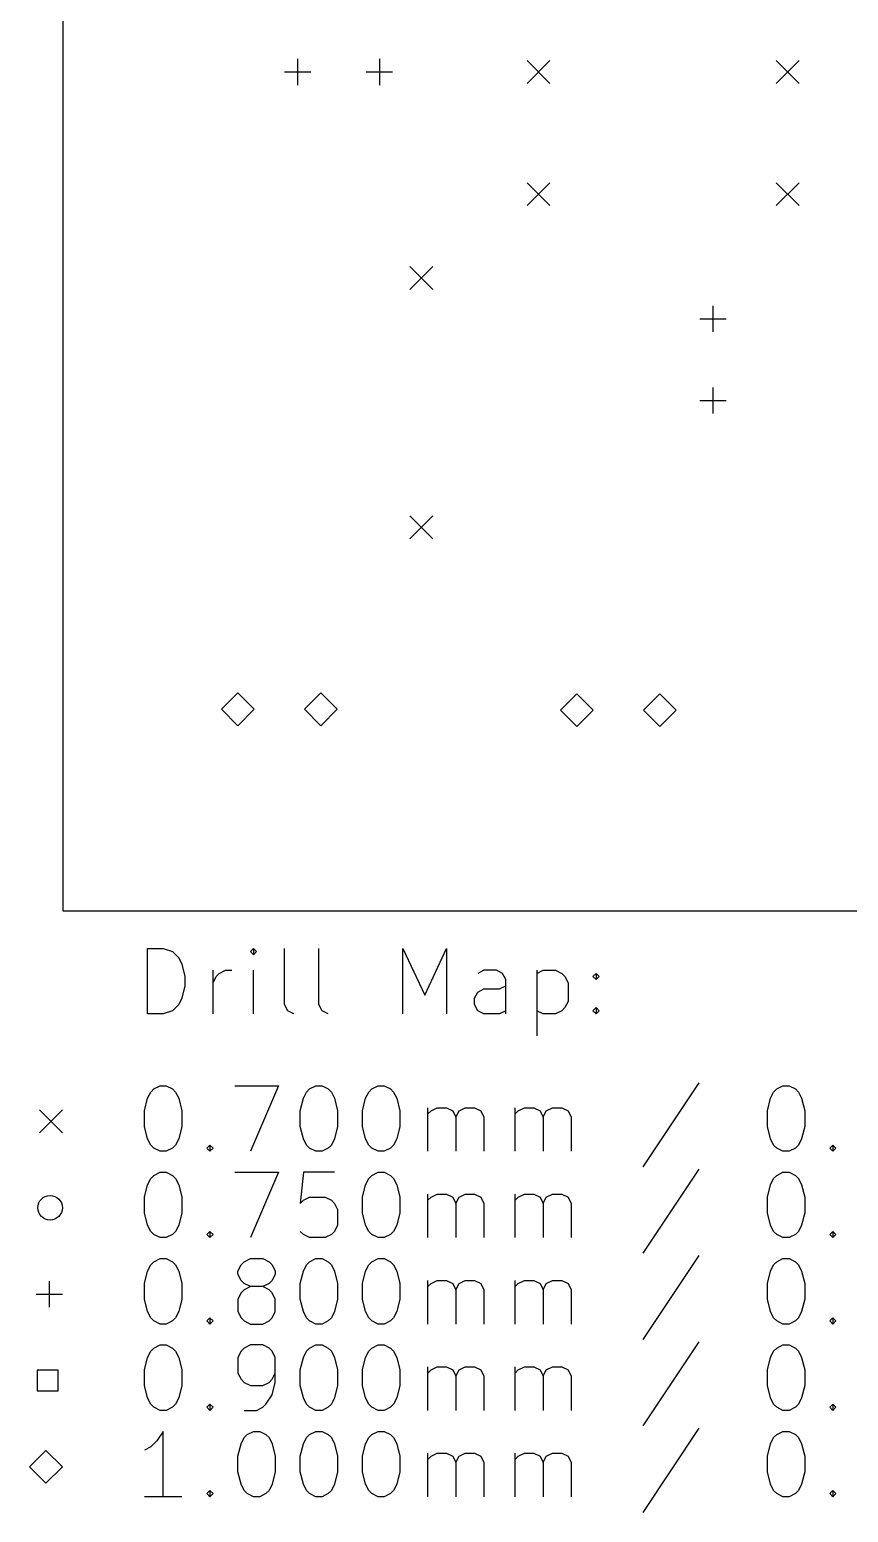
# Model space of a CAD drawing. Extents: x 116.3 to 167.5, y -174.2 to -84.8.
# Drawn here: x 116.29 to 141.33, y -173.92 to -128.6 of the extents above; entities that cross this region are included whole.
import ezdxf

# ---------------------------------------------------------------- set-up
doc = ezdxf.new("R2010")
doc.units = 0
doc.layers.add('BLACK', color=7, linetype='CONTINUOUS')

msp = doc.modelspace()

# ---------------------------------------------------------------- linework, layer by layer
at = {"layer": 'BLACK', "linetype": 'CONTINUOUS'}
for p, q in [((117.315643, -155.5472), (117.315643, -84.8106)), ((124.485913, -129.4956), (124.485913, -130.2956)), ((126.985913, -129.4956), (126.985913, -130.2956)), ((131.5014, -129.5456), (132.2014, -130.2456)), ((132.2014, -129.5456), (131.5014, -130.2456)), ((139.1214, -129.5456), (139.8214, -130.2456)), ((139.8214, -129.5456), (139.1214, -130.2456)), ((124.085913, -129.8956), (124.885913, -129.8956)), ((126.585913, -129.8956), (127.385913, -129.8956)), ((131.5014, -133.2794), (132.2014, -133.9794)), ((132.2014, -133.2794), (131.5014, -133.9794)), ((139.1214, -133.2794), (139.8214, -133.9794)), ((139.8214, -133.2794), (139.1214, -133.9794)), ((127.92, -135.8448), (128.62, -136.5448)), ((128.62, -135.8448), (127.92, -136.5448)), ((137.1854, -137.0394), (137.1854, -137.8394)), ((136.7854, -137.4394), (137.5854, -137.4394)), ((137.1854, -139.5394), (137.1854, -140.3394)), ((136.7854, -139.9394), (137.5854, -139.9394)), ((127.92, -143.4648), (128.62, -144.1648)), ((128.62, -143.4648), (127.92, -144.1648)), ((122.6566, -148.8774), (122.1566, -149.3774)), ((123.1566, -149.3774), (122.6566, -148.8774)), ((125.1966, -148.8774), (124.6966, -149.3774)), ((125.6966, -149.3774), (125.1966, -148.8774)), ((133.0198, -148.9028), (132.5198, -149.4028)), ((133.5198, -149.4028), (133.0198, -148.9028)), ((135.5598, -148.9028), (135.0598, -149.4028)), ((136.0598, -149.4028), (135.5598, -148.9028)), ((122.1566, -149.3774), (122.6566, -149.8774)), ((122.6566, -149.8774), (123.1566, -149.3774)), ((124.6966, -149.3774), (125.1966, -149.8774)), ((125.1966, -149.8774), (125.6966, -149.3774)), ((132.5198, -149.4028), (133.0198, -149.9028)), ((133.0198, -149.9028), (133.5198, -149.4028)), ((135.0598, -149.4028), (135.5598, -149.9028)), ((135.5598, -149.9028), (136.0598, -149.4028)), ((157.315643, -155.5472), (117.315643, -155.5472)), ((119.898411, -158.687038), (119.898411, -156.687038)), ((119.898411, -156.687038), (120.374601, -156.687038)), ((120.374601, -156.687038), (120.660316, -156.782276)), ((120.660316, -156.782276), (120.850792, -156.972752)), ((123.136506, -156.687038), (123.041268, -156.782276)), ((123.041268, -156.782276), (123.136506, -156.877514)), ((123.231744, -156.782276), (123.136506, -156.687038)), ((123.136506, -156.687038), (123.136506, -156.877514)), ((123.136506, -156.877514), (123.231744, -156.782276)), ((124.088887, -158.401323), (124.088887, -156.687038)), ((125.136506, -158.401323), (125.136506, -156.687038)), ((127.707935, -158.687038), (127.707935, -156.687038)), ((127.707935, -156.687038), (128.374602, -158.115609)), ((128.374602, -158.115609), (129.041268, -156.687038)), ((129.041268, -156.687038), (129.041268, -158.687038)), ((120.850792, -156.972752), (120.94603, -157.163228)), ((120.94603, -157.163228), (121.041268, -157.54418)), ((121.041268, -157.54418), (121.041268, -157.829895)), ((121.898411, -158.687038), (121.898411, -157.353704)), ((121.898411, -157.734657), (121.993649, -157.54418)), ((121.993649, -157.54418), (122.088887, -157.448942)), ((122.088887, -157.448942), (122.279363, -157.353704)), ((122.279363, -157.353704), (122.46984, -157.353704)), ((123.136506, -158.687038), (123.136506, -157.353704)), ((130.184125, -157.353704), (129.993649, -157.448942)), ((130.565078, -157.353704), (130.184125, -157.353704)), ((130.755554, -157.448942), (130.565078, -157.353704)), ((130.850792, -157.639419), (130.755554, -157.448942)), ((130.850792, -158.687038), (130.850792, -157.639419)), ((131.803173, -157.353704), (131.803173, -159.353704)), ((131.803173, -157.448942), (131.993649, -157.353704)), ((131.993649, -157.353704), (132.374602, -157.353704)), ((132.374602, -157.353704), (132.565078, -157.448942)), ((132.565078, -157.448942), (132.660316, -157.54418)), ((132.660316, -157.54418), (132.755554, -157.734657)), ((133.517459, -157.54418), (133.612697, -157.448942)), ((133.612697, -157.639419), (133.517459, -157.54418)), ((133.612697, -157.448942), (133.707935, -157.54418)), ((133.612697, -157.448942), (133.612697, -157.639419)), ((133.707935, -157.54418), (133.612697, -157.639419)), ((121.041268, -157.829895), (120.94603, -158.210847)), ((129.898411, -158.210847), (129.993649, -158.020371)), ((129.993649, -158.020371), (130.184125, -157.925133)), ((130.184125, -157.925133), (130.660316, -157.925133)), ((130.660316, -157.925133), (130.850792, -157.829895)), ((132.755554, -157.734657), (132.755554, -158.306085)), ((120.660316, -158.5918), (120.374601, -158.687038)), ((120.850792, -158.401323), (120.660316, -158.5918)), ((120.94603, -158.210847), (120.850792, -158.401323)), ((124.184125, -158.5918), (124.088887, -158.401323)), ((124.374601, -158.687038), (124.184125, -158.5918)), ((125.231744, -158.5918), (125.136506, -158.401323)), ((125.42222, -158.687038), (125.231744, -158.5918)), ((129.898411, -158.401323), (129.898411, -158.210847)), ((129.993649, -158.5918), (129.898411, -158.401323)), ((130.184125, -158.687038), (129.993649, -158.5918)), ((130.850792, -158.5918), (130.660316, -158.687038)), ((131.993649, -158.687038), (131.803173, -158.5918)), ((132.565078, -158.5918), (132.374602, -158.687038)), ((132.660316, -158.496561), (132.565078, -158.5918)), ((132.755554, -158.306085), (132.660316, -158.496561)), ((133.517459, -158.5918), (133.612697, -158.496561)), ((133.612697, -158.687038), (133.517459, -158.5918)), ((133.612697, -158.496561), (133.707935, -158.5918)), ((133.612697, -158.496561), (133.612697, -158.687038)), ((133.707935, -158.5918), (133.612697, -158.687038)), ((120.374601, -158.687038), (119.898411, -158.687038)), ((130.660316, -158.687038), (130.184125, -158.687038)), ((132.374602, -158.687038), (131.993649, -158.687038)), ((120.088887, -160.982276), (120.279363, -160.887038)), ((120.279363, -160.887038), (120.46984, -160.887038)), ((120.46984, -160.887038), (120.660316, -160.982276)), ((122.565078, -160.887038), (123.898411, -160.887038)), ((123.898411, -160.887038), (123.041268, -162.887038)), ((124.850792, -160.982276), (125.041268, -160.887038)), ((125.041268, -160.887038), (125.231745, -160.887038)), ((125.231745, -160.887038), (125.422221, -160.982276)), ((126.755554, -160.982276), (126.94603, -160.887038)), ((126.94603, -160.887038), (127.136507, -160.887038)), ((127.136507, -160.887038), (127.326983, -160.982276)), ((136.755555, -160.7918), (135.04127, -163.363228)), ((139.136508, -160.982276), (139.326984, -160.887038)), ((139.326984, -160.887038), (139.517461, -160.887038)), ((139.517461, -160.887038), (139.707937, -160.982276)), ((119.803173, -161.648942), (119.898411, -161.26799)), ((119.898411, -161.26799), (119.993649, -161.077514)), ((119.993649, -161.077514), (120.088887, -160.982276)), ((120.660316, -160.982276), (120.755554, -161.077514)), ((120.755554, -161.077514), (120.850792, -161.26799)), ((120.850792, -161.26799), (120.94603, -161.648942)), ((124.565078, -161.648942), (124.660316, -161.26799)), ((124.660316, -161.26799), (124.755554, -161.077514)), ((124.755554, -161.077514), (124.850792, -160.982276)), ((125.422221, -160.982276), (125.517459, -161.077514)), ((125.517459, -161.077514), (125.612697, -161.26799)), ((125.612697, -161.26799), (125.707935, -161.648942)), ((126.46984, -161.648942), (126.565078, -161.26799)), ((126.565078, -161.26799), (126.660316, -161.077514)), ((126.660316, -161.077514), (126.755554, -160.982276)), ((127.326983, -160.982276), (127.422221, -161.077514)), ((127.422221, -161.077514), (127.517459, -161.26799)), ((127.517459, -161.26799), (127.612697, -161.648942)), ((138.850794, -161.648942), (138.946032, -161.26799)), ((138.946032, -161.26799), (139.04127, -161.077514)), ((139.04127, -161.077514), (139.136508, -160.982276)), ((139.707937, -160.982276), (139.803175, -161.077514)), ((139.803175, -161.077514), (139.898413, -161.26799)), ((139.898413, -161.26799), (139.993651, -161.648942)), ((116.590643, -161.6222), (117.290643, -162.3222)), ((117.290643, -161.6222), (116.590643, -162.3222)), ((119.803173, -162.125133), (119.803173, -161.648942)), ((120.94603, -161.648942), (120.94603, -162.125133)), ((124.565078, -162.125133), (124.565078, -161.648942)), ((125.707935, -161.648942), (125.707935, -162.125133)), ((126.46984, -162.125133), (126.46984, -161.648942)), ((127.612697, -161.648942), (127.612697, -162.125133)), ((128.46984, -162.887038), (128.46984, -161.553704)), ((128.46984, -161.74418), (128.565078, -161.648942)), ((128.565078, -161.648942), (128.755554, -161.553704)), ((128.755554, -161.553704), (129.041269, -161.553704)), ((129.041269, -161.553704), (129.231745, -161.648942)), ((129.231745, -161.648942), (129.326983, -161.839419)), ((129.326983, -161.839419), (129.422221, -161.648942)), ((129.422221, -161.648942), (129.612697, -161.553704)), ((129.612697, -161.553704), (129.898411, -161.553704)), ((129.898411, -161.553704), (130.088888, -161.648942)), ((130.088888, -161.648942), (130.184126, -161.839419)), ((131.136507, -162.887038), (131.136507, -161.553704)), ((131.136507, -161.74418), (131.231745, -161.648942)), ((131.231745, -161.648942), (131.422221, -161.553704)), ((131.422221, -161.553704), (131.707936, -161.553704)), ((131.707936, -161.553704), (131.898412, -161.648942)), ((131.898412, -161.648942), (131.99365, -161.839419)), ((131.99365, -161.839419), (132.088888, -161.648942)), ((132.088888, -161.648942), (132.279364, -161.553704)), ((132.279364, -161.553704), (132.565078, -161.553704)), ((132.565078, -161.553704), (132.755555, -161.648942)), ((132.755555, -161.648942), (132.850793, -161.839419)), ((138.850794, -162.125133), (138.850794, -161.648942)), ((139.993651, -161.648942), (139.993651, -162.125133)), ((119.898411, -162.506085), (119.803173, -162.125133)), ((120.94603, -162.125133), (120.850792, -162.506085)), ((124.660316, -162.506085), (124.565078, -162.125133)), ((125.707935, -162.125133), (125.612697, -162.506085)), ((126.565078, -162.506085), (126.46984, -162.125133)), ((127.612697, -162.125133), (127.517459, -162.506085)), ((129.326983, -161.839419), (129.326983, -162.887038)), ((130.184126, -161.839419), (130.184126, -162.887038)), ((131.99365, -161.839419), (131.99365, -162.887038)), ((132.850793, -161.839419), (132.850793, -162.887038)), ((138.946032, -162.506085), (138.850794, -162.125133)), ((139.993651, -162.125133), (139.898413, -162.506085)), ((119.993649, -162.696561), (119.898411, -162.506085)), ((120.088887, -162.7918), (119.993649, -162.696561)), ((120.755554, -162.696561), (120.660316, -162.7918)), ((120.850792, -162.506085), (120.755554, -162.696561)), ((121.707935, -162.7918), (121.803173, -162.696561)), ((121.803173, -162.696561), (121.898411, -162.7918)), ((121.803173, -162.696561), (121.803173, -162.887038)), ((124.755554, -162.696561), (124.660316, -162.506085)), ((124.850792, -162.7918), (124.755554, -162.696561)), ((125.517459, -162.696561), (125.422221, -162.7918)), ((125.612697, -162.506085), (125.517459, -162.696561)), ((126.660316, -162.696561), (126.565078, -162.506085)), ((126.755554, -162.7918), (126.660316, -162.696561)), ((127.422221, -162.696561), (127.326983, -162.7918)), ((127.517459, -162.506085), (127.422221, -162.696561)), ((139.04127, -162.696561), (138.946032, -162.506085)), ((139.136508, -162.7918), (139.04127, -162.696561)), ((139.803175, -162.696561), (139.707937, -162.7918)), ((139.898413, -162.506085), (139.803175, -162.696561)), ((140.755556, -162.7918), (140.850794, -162.696561)), ((140.850794, -162.696561), (140.946032, -162.7918)), ((140.850794, -162.696561), (140.850794, -162.887038)), ((120.279363, -162.887038), (120.088887, -162.7918)), ((120.46984, -162.887038), (120.279363, -162.887038)), ((120.660316, -162.7918), (120.46984, -162.887038)), ((121.803173, -162.887038), (121.707935, -162.7918)), ((121.898411, -162.7918), (121.803173, -162.887038)), ((125.041268, -162.887038), (124.850792, -162.7918)), ((125.231745, -162.887038), (125.041268, -162.887038)), ((125.422221, -162.7918), (125.231745, -162.887038)), ((126.94603, -162.887038), (126.755554, -162.7918)), ((127.136507, -162.887038), (126.94603, -162.887038)), ((127.326983, -162.7918), (127.136507, -162.887038)), ((139.326984, -162.887038), (139.136508, -162.7918)), ((139.517461, -162.887038), (139.326984, -162.887038)), ((139.707937, -162.7918), (139.517461, -162.887038)), ((140.850794, -162.887038), (140.755556, -162.7918)), ((140.946032, -162.7918), (140.850794, -162.887038)), ((120.088887, -163.622276), (120.279363, -163.527038)), ((120.279363, -163.527038), (120.46984, -163.527038)), ((120.46984, -163.527038), (120.660316, -163.622276)), ((122.565078, -163.527038), (123.898411, -163.527038)), ((123.898411, -163.527038), (123.041268, -165.527038)), ((124.660316, -163.527038), (124.565078, -164.479419)), ((125.612697, -163.527038), (124.660316, -163.527038)), ((126.755554, -163.622276), (126.94603, -163.527038)), ((126.94603, -163.527038), (127.136507, -163.527038)), ((127.136507, -163.527038), (127.326983, -163.622276)), ((136.755555, -163.4318), (135.04127, -166.003228)), ((139.136508, -163.622276), (139.326984, -163.527038)), ((139.326984, -163.527038), (139.517461, -163.527038)), ((139.517461, -163.527038), (139.707937, -163.622276)), ((119.803173, -164.288942), (119.898411, -163.90799)), ((119.898411, -163.90799), (119.993649, -163.717514)), ((119.993649, -163.717514), (120.088887, -163.622276)), ((120.660316, -163.622276), (120.755554, -163.717514)), ((120.755554, -163.717514), (120.850792, -163.90799)), ((120.850792, -163.90799), (120.94603, -164.288942)), ((126.46984, -164.288942), (126.565078, -163.90799)), ((126.565078, -163.90799), (126.660316, -163.717514)), ((126.660316, -163.717514), (126.755554, -163.622276)), ((127.326983, -163.622276), (127.422221, -163.717514)), ((127.422221, -163.717514), (127.517459, -163.90799)), ((127.517459, -163.90799), (127.612697, -164.288942)), ((138.850794, -164.288942), (138.946032, -163.90799)), ((138.946032, -163.90799), (139.04127, -163.717514)), ((139.04127, -163.717514), (139.136508, -163.622276)), ((139.707937, -163.622276), (139.803175, -163.717514)), ((139.803175, -163.717514), (139.898413, -163.90799)), ((139.898413, -163.90799), (139.993651, -164.288942)), ((119.803173, -164.765133), (119.803173, -164.288942)), ((120.94603, -164.288942), (120.94603, -164.765133)), ((124.565078, -164.479419), (124.660316, -164.38418)), ((124.660316, -164.38418), (124.850792, -164.288942)), ((124.850792, -164.288942), (125.326983, -164.288942)), ((125.326983, -164.288942), (125.517459, -164.38418)), ((125.517459, -164.38418), (125.612697, -164.479419)), ((125.612697, -164.479419), (125.707935, -164.669895)), ((126.46984, -164.765133), (126.46984, -164.288942)), ((127.612697, -164.288942), (127.612697, -164.765133)), ((128.46984, -165.527038), (128.46984, -164.193704)), ((128.46984, -164.38418), (128.565078, -164.288942)), ((128.565078, -164.288942), (128.755554, -164.193704)), ((128.755554, -164.193704), (129.041269, -164.193704)), ((129.041269, -164.193704), (129.231745, -164.288942)), ((129.231745, -164.288942), (129.326983, -164.479419)), ((129.326983, -164.479419), (129.422221, -164.288942)), ((129.326983, -164.479419), (129.326983, -165.527038)), ((129.422221, -164.288942), (129.612697, -164.193704)), ((129.612697, -164.193704), (129.898411, -164.193704)), ((129.898411, -164.193704), (130.088888, -164.288942)), ((130.088888, -164.288942), (130.184126, -164.479419)), ((130.184126, -164.479419), (130.184126, -165.527038)), ((131.136507, -165.527038), (131.136507, -164.193704)), ((131.136507, -164.38418), (131.231745, -164.288942)), ((131.231745, -164.288942), (131.422221, -164.193704)), ((131.422221, -164.193704), (131.707936, -164.193704)), ((131.707936, -164.193704), (131.898412, -164.288942)), ((131.898412, -164.288942), (131.99365, -164.479419)), ((131.99365, -164.479419), (132.088888, -164.288942)), ((131.99365, -164.479419), (131.99365, -165.527038)), ((132.088888, -164.288942), (132.279364, -164.193704)), ((132.279364, -164.193704), (132.565078, -164.193704)), ((132.565078, -164.193704), (132.755555, -164.288942)), ((132.755555, -164.288942), (132.850793, -164.479419)), ((132.850793, -164.479419), (132.850793, -165.527038)), ((138.850794, -164.765133), (138.850794, -164.288942)), ((139.993651, -164.288942), (139.993651, -164.765133)), ((119.898411, -165.146085), (119.803173, -164.765133)), ((120.94603, -164.765133), (120.850792, -165.146085)), ((125.707935, -164.669895), (125.707935, -165.146085)), ((126.565078, -165.146085), (126.46984, -164.765133)), ((127.612697, -164.765133), (127.517459, -165.146085)), ((138.946032, -165.146085), (138.850794, -164.765133)), ((139.993651, -164.765133), (139.898413, -165.146085)), ((119.993649, -165.336561), (119.898411, -165.146085)), ((120.088887, -165.4318), (119.993649, -165.336561)), ((120.755554, -165.336561), (120.660316, -165.4318)), ((120.850792, -165.146085), (120.755554, -165.336561)), ((121.707935, -165.4318), (121.803173, -165.336561)), ((121.803173, -165.336561), (121.898411, -165.4318)), ((121.803173, -165.336561), (121.803173, -165.527038)), ((124.660316, -165.4318), (124.565078, -165.336561)), ((125.612697, -165.336561), (125.517459, -165.4318)), ((125.707935, -165.146085), (125.612697, -165.336561)), ((126.660316, -165.336561), (126.565078, -165.146085)), ((126.755554, -165.4318), (126.660316, -165.336561)), ((127.422221, -165.336561), (127.326983, -165.4318)), ((127.517459, -165.146085), (127.422221, -165.336561)), ((139.04127, -165.336561), (138.946032, -165.146085)), ((139.136508, -165.4318), (139.04127, -165.336561)), ((139.803175, -165.336561), (139.707937, -165.4318)), ((139.898413, -165.146085), (139.803175, -165.336561)), ((140.755556, -165.4318), (140.850794, -165.336561)), ((140.850794, -165.336561), (140.946032, -165.4318)), ((140.850794, -165.336561), (140.850794, -165.527038)), ((120.279363, -165.527038), (120.088887, -165.4318)), ((120.46984, -165.527038), (120.279363, -165.527038)), ((120.660316, -165.4318), (120.46984, -165.527038)), ((121.803173, -165.527038), (121.707935, -165.4318)), ((121.898411, -165.4318), (121.803173, -165.527038)), ((124.850792, -165.527038), (124.660316, -165.4318)), ((125.326983, -165.527038), (124.850792, -165.527038)), ((125.517459, -165.4318), (125.326983, -165.527038)), ((126.94603, -165.527038), (126.755554, -165.4318)), ((127.136507, -165.527038), (126.94603, -165.527038)), ((127.326983, -165.4318), (127.136507, -165.527038)), ((139.326984, -165.527038), (139.136508, -165.4318)), ((139.517461, -165.527038), (139.326984, -165.527038)), ((139.707937, -165.4318), (139.517461, -165.527038)), ((140.850794, -165.527038), (140.755556, -165.4318)), ((140.946032, -165.4318), (140.850794, -165.527038)), ((119.993649, -166.357514), (120.088887, -166.262276)), ((120.088887, -166.262276), (120.279363, -166.167038)), ((120.279363, -166.167038), (120.46984, -166.167038)), ((120.46984, -166.167038), (120.660316, -166.262276)), ((120.660316, -166.262276), (120.755554, -166.357514)), ((122.755554, -166.357514), (122.850792, -166.262276)), ((122.850792, -166.262276), (123.041268, -166.167038)), ((123.041268, -166.167038), (123.422221, -166.167038)), ((123.422221, -166.167038), (123.612697, -166.262276)), ((123.612697, -166.262276), (123.707935, -166.357514)), ((124.755554, -166.357514), (124.850792, -166.262276)), ((124.850792, -166.262276), (125.041268, -166.167038)), ((125.041268, -166.167038), (125.231745, -166.167038)), ((125.231745, -166.167038), (125.422221, -166.262276)), ((125.422221, -166.262276), (125.517459, -166.357514)), ((126.660316, -166.357514), (126.755554, -166.262276)), ((126.755554, -166.262276), (126.94603, -166.167038)), ((126.94603, -166.167038), (127.136507, -166.167038)), ((127.136507, -166.167038), (127.326983, -166.262276)), ((127.326983, -166.262276), (127.422221, -166.357514)), ((136.755555, -166.0718), (135.04127, -168.643228)), ((139.04127, -166.357514), (139.136508, -166.262276)), ((139.136508, -166.262276), (139.326984, -166.167038)), ((139.326984, -166.167038), (139.517461, -166.167038)), ((139.517461, -166.167038), (139.707937, -166.262276)), ((139.707937, -166.262276), (139.803175, -166.357514)), ((119.803173, -166.928942), (119.898411, -166.54799)), ((119.898411, -166.54799), (119.993649, -166.357514)), ((120.755554, -166.357514), (120.850792, -166.54799)), ((120.850792, -166.54799), (120.94603, -166.928942)), ((122.660316, -166.54799), (122.755554, -166.357514)), ((122.660316, -166.643228), (122.660316, -166.54799)), ((122.755554, -166.833704), (122.660316, -166.643228)), ((123.707935, -166.357514), (123.803173, -166.54799)), ((123.803173, -166.643228), (123.707935, -166.833704)), ((123.803173, -166.54799), (123.803173, -166.643228)), ((124.565078, -166.928942), (124.660316, -166.54799)), ((124.660316, -166.54799), (124.755554, -166.357514)), ((125.517459, -166.357514), (125.612697, -166.54799)), ((125.612697, -166.54799), (125.707935, -166.928942)), ((126.46984, -166.928942), (126.565078, -166.54799)), ((126.565078, -166.54799), (126.660316, -166.357514)), ((127.422221, -166.357514), (127.517459, -166.54799)), ((127.517459, -166.54799), (127.612697, -166.928942)), ((138.850794, -166.928942), (138.946032, -166.54799)), ((138.946032, -166.54799), (139.04127, -166.357514)), ((139.803175, -166.357514), (139.898413, -166.54799)), ((139.898413, -166.54799), (139.993651, -166.928942)), ((116.890643, -166.8522), (116.890643, -167.6522)), ((119.803173, -167.405133), (119.803173, -166.928942)), ((120.94603, -166.928942), (120.94603, -167.405133)), ((122.755554, -167.214657), (122.660316, -167.405133)), ((122.850792, -166.928942), (122.755554, -166.833704)), ((122.850792, -167.119419), (122.755554, -167.214657)), ((123.041268, -167.02418), (122.850792, -166.928942)), ((123.041268, -167.02418), (122.850792, -167.119419)), ((123.422221, -167.02418), (123.041268, -167.02418)), ((123.612697, -166.928942), (123.422221, -167.02418)), ((123.612697, -167.119419), (123.422221, -167.02418)), ((123.707935, -166.833704), (123.612697, -166.928942)), ((123.707935, -167.214657), (123.612697, -167.119419)), ((123.803173, -167.405133), (123.707935, -167.214657)), ((124.565078, -167.405133), (124.565078, -166.928942)), ((125.707935, -166.928942), (125.707935, -167.405133)), ((126.46984, -167.405133), (126.46984, -166.928942)), ((127.612697, -166.928942), (127.612697, -167.405133)), ((128.46984, -168.167038), (128.46984, -166.833704)), ((128.46984, -167.02418), (128.565078, -166.928942)), ((128.565078, -166.928942), (128.755554, -166.833704)), ((128.755554, -166.833704), (129.041269, -166.833704)), ((129.041269, -166.833704), (129.231745, -166.928942)), ((129.231745, -166.928942), (129.326983, -167.119419)), ((129.326983, -167.119419), (129.422221, -166.928942)), ((129.326983, -167.119419), (129.326983, -168.167038)), ((129.422221, -166.928942), (129.612697, -166.833704)), ((129.612697, -166.833704), (129.898411, -166.833704)), ((129.898411, -166.833704), (130.088888, -166.928942)), ((130.088888, -166.928942), (130.184126, -167.119419)), ((130.184126, -167.119419), (130.184126, -168.167038)), ((131.136507, -168.167038), (131.136507, -166.833704)), ((131.136507, -167.02418), (131.231745, -166.928942)), ((131.231745, -166.928942), (131.422221, -166.833704)), ((131.422221, -166.833704), (131.707936, -166.833704)), ((131.707936, -166.833704), (131.898412, -166.928942)), ((131.898412, -166.928942), (131.99365, -167.119419)), ((131.99365, -167.119419), (132.088888, -166.928942)), ((131.99365, -167.119419), (131.99365, -168.167038)), ((132.088888, -166.928942), (132.279364, -166.833704)), ((132.279364, -166.833704), (132.565078, -166.833704)), ((132.565078, -166.833704), (132.755555, -166.928942)), ((132.755555, -166.928942), (132.850793, -167.119419)), ((132.850793, -167.119419), (132.850793, -168.167038)), ((138.850794, -167.405133), (138.850794, -166.928942)), ((139.993651, -166.928942), (139.993651, -167.405133)), ((116.490643, -167.2522), (117.290643, -167.2522)), ((119.898411, -167.786085), (119.803173, -167.405133)), ((120.94603, -167.405133), (120.850792, -167.786085)), ((122.660316, -167.405133), (122.660316, -167.786085)), ((123.803173, -167.786085), (123.803173, -167.405133)), ((124.660316, -167.786085), (124.565078, -167.405133)), ((125.707935, -167.405133), (125.612697, -167.786085)), ((126.565078, -167.786085), (126.46984, -167.405133)), ((127.612697, -167.405133), (127.517459, -167.786085)), ((138.946032, -167.786085), (138.850794, -167.405133)), ((139.993651, -167.405133), (139.898413, -167.786085)), ((119.993649, -167.976561), (119.898411, -167.786085)), ((120.088887, -168.0718), (119.993649, -167.976561)), ((120.279363, -168.167038), (120.088887, -168.0718)), ((120.660316, -168.0718), (120.46984, -168.167038)), ((120.755554, -167.976561), (120.660316, -168.0718)), ((120.850792, -167.786085), (120.755554, -167.976561)), ((121.707935, -168.0718), (121.803173, -167.976561)), ((121.803173, -168.167038), (121.707935, -168.0718)), ((121.803173, -167.976561), (121.898411, -168.0718)), ((121.803173, -167.976561), (121.803173, -168.167038)), ((121.898411, -168.0718), (121.803173, -168.167038)), ((122.660316, -167.786085), (122.755554, -167.976561)), ((122.755554, -167.976561), (122.850792, -168.0718)), ((122.850792, -168.0718), (123.041268, -168.167038)), ((123.422221, -168.167038), (123.612697, -168.0718)), ((123.612697, -168.0718), (123.707935, -167.976561)), ((123.707935, -167.976561), (123.803173, -167.786085)), ((124.755554, -167.976561), (124.660316, -167.786085)), ((124.850792, -168.0718), (124.755554, -167.976561)), ((125.041268, -168.167038), (124.850792, -168.0718)), ((125.422221, -168.0718), (125.231745, -168.167038)), ((125.517459, -167.976561), (125.422221, -168.0718)), ((125.612697, -167.786085), (125.517459, -167.976561)), ((126.660316, -167.976561), (126.565078, -167.786085)), ((126.755554, -168.0718), (126.660316, -167.976561)), ((126.94603, -168.167038), (126.755554, -168.0718)), ((127.326983, -168.0718), (127.136507, -168.167038)), ((127.422221, -167.976561), (127.326983, -168.0718)), ((127.517459, -167.786085), (127.422221, -167.976561)), ((139.04127, -167.976561), (138.946032, -167.786085)), ((139.136508, -168.0718), (139.04127, -167.976561)), ((139.326984, -168.167038), (139.136508, -168.0718)), ((139.707937, -168.0718), (139.517461, -168.167038)), ((139.803175, -167.976561), (139.707937, -168.0718)), ((139.898413, -167.786085), (139.803175, -167.976561)), ((140.755556, -168.0718), (140.850794, -167.976561)), ((140.850794, -168.167038), (140.755556, -168.0718)), ((140.850794, -167.976561), (140.946032, -168.0718)), ((140.850794, -167.976561), (140.850794, -168.167038)), ((140.946032, -168.0718), (140.850794, -168.167038)), ((120.46984, -168.167038), (120.279363, -168.167038)), ((123.041268, -168.167038), (123.422221, -168.167038)), ((125.231745, -168.167038), (125.041268, -168.167038)), ((127.136507, -168.167038), (126.94603, -168.167038)), ((139.517461, -168.167038), (139.326984, -168.167038)), ((119.898411, -169.18799), (119.993649, -168.997514)), ((119.993649, -168.997514), (120.088887, -168.902276)), ((120.088887, -168.902276), (120.279363, -168.807038)), ((120.279363, -168.807038), (120.46984, -168.807038)), ((120.46984, -168.807038), (120.660316, -168.902276)), ((120.660316, -168.902276), (120.755554, -168.997514)), ((120.755554, -168.997514), (120.850792, -169.18799)), ((122.755554, -168.997514), (122.660316, -169.18799)), ((122.850792, -168.902276), (122.755554, -168.997514)), ((123.041268, -168.807038), (122.850792, -168.902276)), ((123.422221, -168.807038), (123.041268, -168.807038)), ((123.612697, -168.902276), (123.422221, -168.807038)), ((123.707935, -168.997514), (123.612697, -168.902276)), ((123.803173, -169.18799), (123.707935, -168.997514)), ((124.660316, -169.18799), (124.755554, -168.997514)), ((124.755554, -168.997514), (124.850792, -168.902276)), ((124.850792, -168.902276), (125.041268, -168.807038)), ((125.041268, -168.807038), (125.231745, -168.807038)), ((125.231745, -168.807038), (125.422221, -168.902276)), ((125.422221, -168.902276), (125.517459, -168.997514)), ((125.517459, -168.997514), (125.612697, -169.18799)), ((126.565078, -169.18799), (126.660316, -168.997514)), ((126.660316, -168.997514), (126.755554, -168.902276)), ((126.755554, -168.902276), (126.94603, -168.807038)), ((126.94603, -168.807038), (127.136507, -168.807038)), ((127.136507, -168.807038), (127.326983, -168.902276)), ((127.326983, -168.902276), (127.422221, -168.997514)), ((127.422221, -168.997514), (127.517459, -169.18799)), ((136.755555, -168.7118), (135.04127, -171.283228)), ((138.946032, -169.18799), (139.04127, -168.997514)), ((139.04127, -168.997514), (139.136508, -168.902276)), ((139.136508, -168.902276), (139.326984, -168.807038)), ((139.326984, -168.807038), (139.517461, -168.807038)), ((139.517461, -168.807038), (139.707937, -168.902276)), ((139.707937, -168.902276), (139.803175, -168.997514)), ((139.803175, -168.997514), (139.898413, -169.18799)), ((119.803173, -169.568942), (119.898411, -169.18799)), ((120.850792, -169.18799), (120.94603, -169.568942)), ((122.660316, -169.18799), (122.660316, -169.66418)), ((123.803173, -169.949895), (123.803173, -169.18799)), ((124.565078, -169.568942), (124.660316, -169.18799)), ((125.612697, -169.18799), (125.707935, -169.568942)), ((126.46984, -169.568942), (126.565078, -169.18799)), ((127.517459, -169.18799), (127.612697, -169.568942)), ((128.46984, -170.807038), (128.46984, -169.473704)), ((128.565078, -169.568942), (128.755554, -169.473704)), ((128.755554, -169.473704), (129.041269, -169.473704)), ((129.041269, -169.473704), (129.231745, -169.568942)), ((129.422221, -169.568942), (129.612697, -169.473704)), ((129.612697, -169.473704), (129.898411, -169.473704)), ((129.898411, -169.473704), (130.088888, -169.568942)), ((131.136507, -170.807038), (131.136507, -169.473704)), ((131.231745, -169.568942), (131.422221, -169.473704)), ((131.422221, -169.473704), (131.707936, -169.473704)), ((131.707936, -169.473704), (131.898412, -169.568942)), ((132.088888, -169.568942), (132.279364, -169.473704)), ((132.279364, -169.473704), (132.565078, -169.473704)), ((132.565078, -169.473704), (132.755555, -169.568942)), ((138.850794, -169.568942), (138.946032, -169.18799)), ((139.898413, -169.18799), (139.993651, -169.568942)), ((117.158844, -169.573999), (116.522442, -169.573999)), ((116.522442, -169.573999), (116.522442, -170.210401)), ((117.158844, -170.210401), (117.158844, -169.573999)), ((119.803173, -170.045133), (119.803173, -169.568942)), ((120.94603, -169.568942), (120.94603, -170.045133)), ((122.660316, -169.66418), (122.755554, -169.854657)), ((122.755554, -169.854657), (122.850792, -169.949895)), ((122.850792, -169.949895), (123.041268, -170.045133)), ((123.422221, -170.045133), (123.612697, -169.949895)), ((123.612697, -169.949895), (123.707935, -169.854657)), ((123.707935, -169.854657), (123.803173, -169.66418)), ((123.707935, -170.330847), (123.803173, -169.949895)), ((124.565078, -170.045133), (124.565078, -169.568942)), ((125.707935, -169.568942), (125.707935, -170.045133)), ((126.46984, -170.045133), (126.46984, -169.568942)), ((127.612697, -169.568942), (127.612697, -170.045133)), ((128.46984, -169.66418), (128.565078, -169.568942)), ((129.231745, -169.568942), (129.326983, -169.759419)), ((129.326983, -169.759419), (129.422221, -169.568942)), ((129.326983, -169.759419), (129.326983, -170.807038)), ((130.088888, -169.568942), (130.184126, -169.759419)), ((130.184126, -169.759419), (130.184126, -170.807038)), ((131.136507, -169.66418), (131.231745, -169.568942)), ((131.898412, -169.568942), (131.99365, -169.759419)), ((131.99365, -169.759419), (132.088888, -169.568942)), ((131.99365, -169.759419), (131.99365, -170.807038)), ((132.755555, -169.568942), (132.850793, -169.759419)), ((132.850793, -169.759419), (132.850793, -170.807038)), ((138.850794, -170.045133), (138.850794, -169.568942)), ((139.993651, -169.568942), (139.993651, -170.045133)), ((116.522442, -170.210401), (117.158844, -170.210401)), ((119.898411, -170.426085), (119.803173, -170.045133)), ((120.94603, -170.045133), (120.850792, -170.426085)), ((123.041268, -170.045133), (123.422221, -170.045133)), ((123.517459, -170.616561), (123.707935, -170.330847)), ((124.660316, -170.426085), (124.565078, -170.045133)), ((125.707935, -170.045133), (125.612697, -170.426085)), ((126.565078, -170.426085), (126.46984, -170.045133)), ((127.612697, -170.045133), (127.517459, -170.426085)), ((138.946032, -170.426085), (138.850794, -170.045133)), ((139.993651, -170.045133), (139.898413, -170.426085)), ((119.993649, -170.616561), (119.898411, -170.426085)), ((120.088887, -170.7118), (119.993649, -170.616561)), ((120.279363, -170.807038), (120.088887, -170.7118)), ((120.46984, -170.807038), (120.279363, -170.807038)), ((120.660316, -170.7118), (120.46984, -170.807038)), ((120.755554, -170.616561), (120.660316, -170.7118)), ((120.850792, -170.426085), (120.755554, -170.616561)), ((121.707935, -170.7118), (121.803173, -170.616561)), ((121.803173, -170.807038), (121.707935, -170.7118)), ((121.803173, -170.616561), (121.898411, -170.7118)), ((121.803173, -170.616561), (121.803173, -170.807038)), ((121.898411, -170.7118), (121.803173, -170.807038)), ((122.850792, -170.807038), (123.231744, -170.807038)), ((123.231744, -170.807038), (123.422221, -170.7118)), ((123.422221, -170.7118), (123.517459, -170.616561)), ((124.755554, -170.616561), (124.660316, -170.426085)), ((124.850792, -170.7118), (124.755554, -170.616561)), ((125.041268, -170.807038), (124.850792, -170.7118)), ((125.231745, -170.807038), (125.041268, -170.807038)), ((125.422221, -170.7118), (125.231745, -170.807038)), ((125.517459, -170.616561), (125.422221, -170.7118)), ((125.612697, -170.426085), (125.517459, -170.616561)), ((126.660316, -170.616561), (126.565078, -170.426085)), ((126.755554, -170.7118), (126.660316, -170.616561)), ((126.94603, -170.807038), (126.755554, -170.7118)), ((127.136507, -170.807038), (126.94603, -170.807038)), ((127.326983, -170.7118), (127.136507, -170.807038)), ((127.422221, -170.616561), (127.326983, -170.7118)), ((127.517459, -170.426085), (127.422221, -170.616561)), ((139.04127, -170.616561), (138.946032, -170.426085)), ((139.136508, -170.7118), (139.04127, -170.616561)), ((139.326984, -170.807038), (139.136508, -170.7118)), ((139.517461, -170.807038), (139.326984, -170.807038)), ((139.707937, -170.7118), (139.517461, -170.807038)), ((139.803175, -170.616561), (139.707937, -170.7118)), ((139.898413, -170.426085), (139.803175, -170.616561)), ((140.755556, -170.7118), (140.850794, -170.616561)), ((140.850794, -170.807038), (140.755556, -170.7118)), ((140.850794, -170.616561), (140.946032, -170.7118)), ((140.850794, -170.616561), (140.850794, -170.807038)), ((140.946032, -170.7118), (140.850794, -170.807038)), ((120.184125, -171.732752), (119.993649, -171.923228)), ((120.374601, -171.447038), (120.184125, -171.732752)), ((120.374601, -173.447038), (120.374601, -171.447038)), ((122.755554, -171.82799), (122.850792, -171.637514)), ((122.850792, -171.637514), (122.94603, -171.542276)), ((122.94603, -171.542276), (123.136506, -171.447038)), ((123.136506, -171.447038), (123.326983, -171.447038)), ((123.326983, -171.447038), (123.517459, -171.542276)), ((123.517459, -171.542276), (123.612697, -171.637514)), ((123.612697, -171.637514), (123.707935, -171.82799)), ((124.660316, -171.82799), (124.755554, -171.637514)), ((124.755554, -171.637514), (124.850792, -171.542276)), ((124.850792, -171.542276), (125.041268, -171.447038)), ((125.041268, -171.447038), (125.231745, -171.447038)), ((125.231745, -171.447038), (125.422221, -171.542276)), ((125.422221, -171.542276), (125.517459, -171.637514)), ((125.517459, -171.637514), (125.612697, -171.82799)), ((126.565078, -171.82799), (126.660316, -171.637514)), ((126.660316, -171.637514), (126.755554, -171.542276)), ((126.755554, -171.542276), (126.94603, -171.447038)), ((126.94603, -171.447038), (127.136507, -171.447038)), ((127.136507, -171.447038), (127.326983, -171.542276)), ((127.326983, -171.542276), (127.422221, -171.637514)), ((127.422221, -171.637514), (127.517459, -171.82799)), ((136.755555, -171.3518), (135.04127, -173.923228)), ((138.946032, -171.82799), (139.04127, -171.637514)), ((139.04127, -171.637514), (139.136508, -171.542276)), ((139.136508, -171.542276), (139.326984, -171.447038)), ((139.326984, -171.447038), (139.517461, -171.447038)), ((139.517461, -171.447038), (139.707937, -171.542276)), ((139.707937, -171.542276), (139.803175, -171.637514)), ((139.803175, -171.637514), (139.898413, -171.82799)), ((116.790643, -172.0322), (116.290643, -172.5322)), ((117.290643, -172.5322), (116.790643, -172.0322)), ((119.993649, -171.923228), (119.803173, -172.018466)), ((122.660316, -172.208942), (122.755554, -171.82799)), ((122.660316, -172.685133), (122.660316, -172.208942)), ((123.707935, -171.82799), (123.803173, -172.208942)), ((123.803173, -172.208942), (123.803173, -172.685133)), ((124.565078, -172.208942), (124.660316, -171.82799)), ((124.565078, -172.685133), (124.565078, -172.208942)), ((125.612697, -171.82799), (125.707935, -172.208942)), ((125.707935, -172.208942), (125.707935, -172.685133)), ((126.46984, -172.208942), (126.565078, -171.82799)), ((126.46984, -172.685133), (126.46984, -172.208942)), ((127.517459, -171.82799), (127.612697, -172.208942)), ((127.612697, -172.208942), (127.612697, -172.685133)), ((128.46984, -173.447038), (128.46984, -172.113704)), ((128.46984, -172.30418), (128.565078, -172.208942)), ((128.565078, -172.208942), (128.755554, -172.113704)), ((128.755554, -172.113704), (129.041269, -172.113704)), ((129.041269, -172.113704), (129.231745, -172.208942)), ((129.231745, -172.208942), (129.326983, -172.399419)), ((129.326983, -172.399419), (129.422221, -172.208942)), ((129.422221, -172.208942), (129.612697, -172.113704)), ((129.612697, -172.113704), (129.898411, -172.113704)), ((129.898411, -172.113704), (130.088888, -172.208942)), ((130.088888, -172.208942), (130.184126, -172.399419)), ((131.136507, -173.447038), (131.136507, -172.113704)), ((131.136507, -172.30418), (131.231745, -172.208942)), ((131.231745, -172.208942), (131.422221, -172.113704)), ((131.422221, -172.113704), (131.707936, -172.113704)), ((131.707936, -172.113704), (131.898412, -172.208942)), ((131.898412, -172.208942), (131.99365, -172.399419)), ((131.99365, -172.399419), (132.088888, -172.208942)), ((132.088888, -172.208942), (132.279364, -172.113704)), ((132.279364, -172.113704), (132.565078, -172.113704)), ((132.565078, -172.113704), (132.755555, -172.208942)), ((132.755555, -172.208942), (132.850793, -172.399419)), ((138.850794, -172.208942), (138.946032, -171.82799)), ((138.850794, -172.685133), (138.850794, -172.208942)), ((139.898413, -171.82799), (139.993651, -172.208942)), ((139.993651, -172.208942), (139.993651, -172.685133)), ((116.290643, -172.5322), (116.790643, -173.0322)), ((116.790643, -173.0322), (117.290643, -172.5322)), ((129.326983, -172.399419), (129.326983, -173.447038)), ((130.184126, -172.399419), (130.184126, -173.447038)), ((131.99365, -172.399419), (131.99365, -173.447038)), ((132.850793, -172.399419), (132.850793, -173.447038)), ((122.755554, -173.066085), (122.660316, -172.685133)), ((122.850792, -173.256561), (122.755554, -173.066085)), ((123.707935, -173.066085), (123.612697, -173.256561)), ((123.803173, -172.685133), (123.707935, -173.066085)), ((124.660316, -173.066085), (124.565078, -172.685133)), ((124.755554, -173.256561), (124.660316, -173.066085)), ((125.612697, -173.066085), (125.517459, -173.256561)), ((125.707935, -172.685133), (125.612697, -173.066085)), ((126.565078, -173.066085), (126.46984, -172.685133)), ((126.660316, -173.256561), (126.565078, -173.066085)), ((127.517459, -173.066085), (127.422221, -173.256561)), ((127.612697, -172.685133), (127.517459, -173.066085)), ((138.946032, -173.066085), (138.850794, -172.685133)), ((139.04127, -173.256561), (138.946032, -173.066085)), ((139.898413, -173.066085), (139.803175, -173.256561)), ((139.993651, -172.685133), (139.898413, -173.066085)), ((120.94603, -173.447038), (119.803173, -173.447038)), ((121.707935, -173.3518), (121.803173, -173.256561)), ((121.803173, -173.447038), (121.707935, -173.3518)), ((121.803173, -173.256561), (121.898411, -173.3518)), ((121.803173, -173.256561), (121.803173, -173.447038)), ((121.898411, -173.3518), (121.803173, -173.447038)), ((122.94603, -173.3518), (122.850792, -173.256561)), ((123.136506, -173.447038), (122.94603, -173.3518)), ((123.326983, -173.447038), (123.136506, -173.447038)), ((123.517459, -173.3518), (123.326983, -173.447038)), ((123.612697, -173.256561), (123.517459, -173.3518)), ((124.850792, -173.3518), (124.755554, -173.256561)), ((125.041268, -173.447038), (124.850792, -173.3518)), ((125.231745, -173.447038), (125.041268, -173.447038)), ((125.422221, -173.3518), (125.231745, -173.447038)), ((125.517459, -173.256561), (125.422221, -173.3518)), ((126.755554, -173.3518), (126.660316, -173.256561)), ((126.94603, -173.447038), (126.755554, -173.3518)), ((127.136507, -173.447038), (126.94603, -173.447038)), ((127.326983, -173.3518), (127.136507, -173.447038)), ((127.422221, -173.256561), (127.326983, -173.3518)), ((139.136508, -173.3518), (139.04127, -173.256561)), ((139.326984, -173.447038), (139.136508, -173.3518)), ((139.517461, -173.447038), (139.326984, -173.447038)), ((139.707937, -173.3518), (139.517461, -173.447038)), ((139.803175, -173.256561), (139.707937, -173.3518)), ((140.755556, -173.3518), (140.850794, -173.256561)), ((140.850794, -173.447038), (140.755556, -173.3518)), ((140.850794, -173.256561), (140.946032, -173.3518)), ((140.850794, -173.256561), (140.850794, -173.447038)), ((140.946032, -173.3518), (140.850794, -173.447038))]:
    msp.add_line(p, q, dxfattribs=at)
at = {"layer": 'BLACK'}
msp.add_circle((116.915643, -164.6122), 0.375, dxfattribs=at)

doc.saveas('drawing.dxf')
